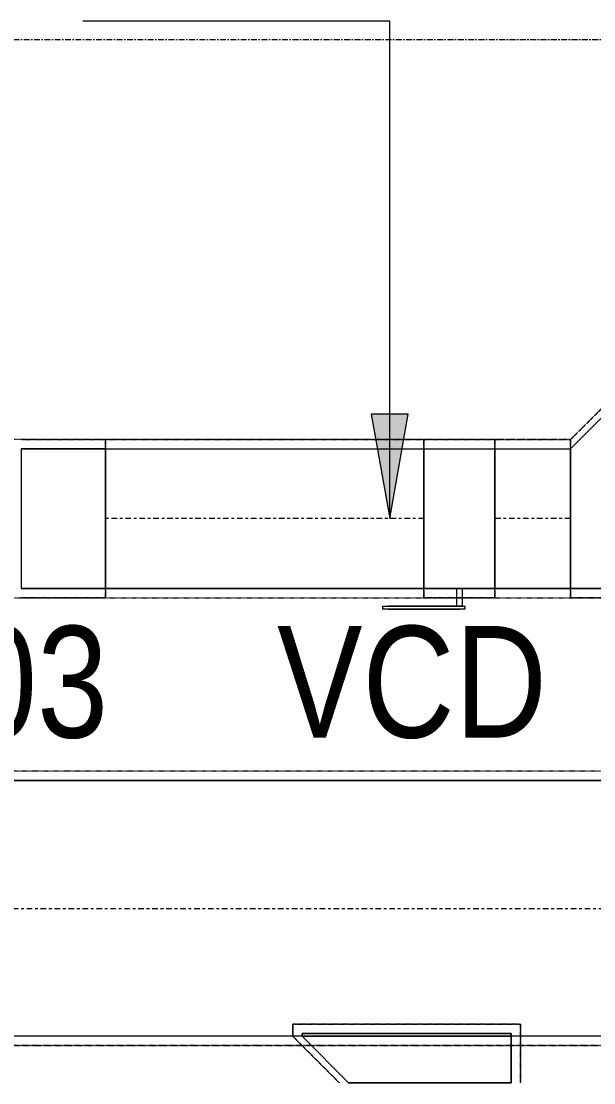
# Model space of a CAD drawing. Header units: inches. Extents: x -83664 to 20107, y -47222 to 19398.
# Drawn here: x 531 to 1762, y -12008 to -9725 of the extents above; entities that cross this region are included whole.
import ezdxf

# ---------------------------------------------------------------- set-up
doc = ezdxf.new("R2010")
doc.units = ezdxf.units.IN
doc.header["$MEASUREMENT"] = 0
for name, pattern in [('Center', [29.999999, 12, -6, 6, -6]), ('Grid Line', [22.225, 12.7, -3.175, 3.175, -3.175]), ('Hidden 0_50', [1.0584, 0.5292, -0.5292])]:
    doc.linetypes.add(name, pattern=pattern)
for name, color, linetype, lineweight in [('G-ANNO-TEXT', 7, 'Continuous', 9), ('M-HVAC-DUCT-CNTR', 7, 'Center', 9), ('M-HVAC-DUCT-IDEN', 7, 'Continuous', 18), ('S-GRID', 7, 'Continuous', 9)]:
    doc.layers.add(name, color=color, linetype=linetype, lineweight=lineweight)
doc.layers.add('M-HVAC-DUCT', color=7, linetype='Continuous', lineweight=9, true_color=0xffe97f)
doc.styles.add('Arial Narrow_21', font='ARIALN.TTF', dxfattribs={"height": 240})

# ---------------------------------------------------------------- blocks, each defined once
blk = doc.blocks.new('M_Rectangular Tap - Beveled - Standard-7236617-FIRST FLOOR AC CONDITIONING LAYOUT - PART A')
at = {"layer": 'M-HVAC-DUCT', "color": 6, "true_color": 0xff00ff}
for p, q in [((0, 250), (-6.096, 250)), ((-6.096, -150), (-6.096, 250)), ((-6.096, 250), (-6.096, -150)), ((-6.096, 250), (0, 250)), ((100, 150), (0, 250)), ((100, 150), (0, 250)), ((100, 150), (100, -150)), ((100, -150), (100, 150)), ((-6.096, -150), (100, -150)), ((100, -150), (-6.096, -150))]:
    blk.add_line(p, q, dxfattribs=at)
blk = doc.blocks.new('M_Rectangular to Round Transition - Angle - 45 Degree-8295592-FIRST FLOOR AC CONDITIONING LAYOUT - PART A')
at = {"layer": 'M-HVAC-DUCT', "color": 6, "true_color": 0xff00ff}
for p, q in [((0, 150), (181.1, 150)), ((181.1, 150), (0, 150)), ((0, 150), (0, -150)), ((0, -150), (0, 150)), ((181.1, 0), (181.1, 150)), ((181.1, 0), (181.1, 150)), ((181.1, -150), (181.1, 0)), ((181.1, -150), (181.1, 0)), ((0, -150), (181.1, -150)), ((181.1, -150), (0, -150))]:
    blk.add_line(p, q, dxfattribs=at)
blk = doc.blocks.new('TEMW-ME-DMP-Volume Control Damper - Standard-7399619-FIRST FLOOR AC CONDITIONING LAYOUT - PART A')
at = {"layer": 'M-HVAC-DUCT', "color": 6, "true_color": 0xff00ff}
for p, q in [((-165.1, 188.1), (-165.1, 194.4)), ((-152.4, 194.4), (-165.1, 194.4)), ((-165.1, 188.1), (-152.4, 188.1)), ((0, 194.4), (-152.4, 194.4)), ((-152.4, 194.4), (0, 194.4)), ((0, 188.1), (-152.4, 188.1)), ((-152.4, 188.1), (0, 188.1)), ((-6.3, 150), (-6.3, 188.1)), ((6.4, 188.1), (-6.3, 188.1)), ((6.4, 188.1), (-6.3, 188.1)), ((12.7, 194.4), (0, 194.4)), ((0, 188.1), (12.7, 188.1)), ((6.4, 188.1), (6.4, 150)), ((12.7, 194.4), (12.7, 188.1)), ((-76.2, 150), (-76.2, -150)), ((-76.2, -150), (-76.2, 150)), ((76.2, 150), (-76.2, 150)), ((-76.2, 150), (76.2, 150)), ((-76.2, 150), (76.2, 150)), ((-6.3, 150), (6.4, 150)), ((-6.3, 150), (6.4, 150)), ((76.2, 150), (76.2, -150)), ((76.2, -150), (76.2, 150)), ((-76.2, -150), (76.2, -150)), ((-76.2, -150), (76.2, -150)), ((-76.2, -150), (76.2, -150))]:
    blk.add_line(p, q, dxfattribs=at)
blk = doc.blocks.new('M_Rec Tap - Beveled - Standard-9404345-FIRST FLOOR AC CONDITIONING LAYOUT - PART A')
at = {"layer": 'M-HVAC-DUCT', "color": 30, "true_color": 0xff7f00}
for p, q in [((0, 275), (-6.1, 275)), ((-6.1, -175), (-6.1, 275)), ((-6.1, 275), (-6.1, -175)), ((-6.1, 275), (0, 275)), ((100, 175), (0, 275)), ((100, 175), (0, 275)), ((100, 175), (100, -175)), ((100, -175), (100, 175)), ((-6.1, -175), (100, -175)), ((100, -175), (-6.1, -175))]:
    blk.add_line(p, q, dxfattribs=at)
blk = doc.blocks.new('TEMW-SMBZ-HO-BM-HVAC-00002_rvt-1-FIRST FLOOR AC CONDITIONING LAYOUT - PART A')
at = {"layer": 'M-HVAC-DUCT', "color": 6, "linetype": 'Hidden 0_50', "true_color": 0xff00ff}
for p, q in [((153168.4, 87747.5), (153268.4, 87847.5)), ((153268.4, 87847.5), (153168.4, 87747.5)), ((151987.4, 87747.5), (151960.3, 87747.5)), ((152168.4, 87747.5), (151987.4, 87747.5)), ((151987.4, 87747.5), (152168.4, 87747.5)), ((152168.4, 87747.5), (152168.4, 87407.5)), ((152168.4, 87407.5), (152168.4, 87747.5)), ((152853.4, 87747.5), (152168.4, 87747.5)), ((152168.4, 87747.5), (152853.4, 87747.5)), ((152168.4, 87747.5), (152168.4, 87407.5)), ((152168.4, 87407.5), (152168.4, 87747.5)), ((152853.4, 87747.5), (152853.4, 87407.5)), ((152853.4, 87407.5), (152853.4, 87747.5)), ((153005.8, 87747.5), (152853.4, 87747.5)), ((152853.4, 87747.5), (152853.4, 87407.5)), ((152853.4, 87407.5), (152853.4, 87747.5)), ((152853.4, 87747.5), (153005.8, 87747.5)), ((153005.8, 87407.5), (153005.8, 87747.5)), ((153005.8, 87747.5), (153005.8, 87407.5)), ((153005.8, 87747.5), (153005.8, 87407.5)), ((153005.8, 87407.5), (153005.8, 87747.5)), ((153168.4, 87747.5), (153005.8, 87747.5)), ((153005.8, 87747.5), (153168.4, 87747.5)), ((153168.4, 87407.5), (153168.4, 87747.5)), ((153168.4, 87747.5), (153168.4, 87407.5)), ((153168.4, 87747.5), (153168.4, 87407.5)), ((153168.4, 87407.5), (153168.4, 87747.5)), ((151960.3, 87407.5), (151987.4, 87407.5)), ((152168.4, 87407.5), (151987.4, 87407.5)), ((151987.4, 87407.5), (152168.4, 87407.5)), ((152168.4, 87407.5), (152853.4, 87407.5)), ((152168.4, 87407.5), (152853.4, 87407.5)), ((152853.4, 87407.5), (153005.8, 87407.5)), ((153005.8, 87407.5), (152853.4, 87407.5)), ((153005.8, 87407.5), (153168.4, 87407.5)), ((153005.8, 87407.5), (153168.4, 87407.5)), ((153294.5, 87407.5), (153168.4, 87407.5)), ((153168.4, 87407.5), (153294.5, 87407.5))]:
    blk.add_line(p, q, dxfattribs=at)
at = {"layer": 'M-HVAC-DUCT', "color": 6, "true_color": 0xff00ff}
for p, q in [((152168.4, 87427.5), (152168.4, 87727.5)), ((152168.4, 87727.5), (152168.4, 87427.5)), ((152168.4, 87727.5), (152853.4, 87727.5)), ((152168.4, 87727.5), (152853.4, 87727.5)), ((152853.4, 87427.5), (152853.4, 87727.5)), ((152853.4, 87727.5), (152853.4, 87427.5)), ((153005.8, 87427.5), (153005.8, 87727.5)), ((153005.8, 87727.5), (153005.8, 87427.5)), ((153005.8, 87727.5), (153168.4, 87727.5)), ((153005.8, 87727.5), (153168.4, 87727.5)), ((153168.4, 87427.5), (153168.4, 87727.5)), ((153168.4, 87727.5), (153168.4, 87427.5)), ((152853.4, 87427.5), (152168.4, 87427.5)), ((152168.4, 87427.5), (152853.4, 87427.5)), ((153168.4, 87427.5), (153005.8, 87427.5)), ((153005.8, 87427.5), (153168.4, 87427.5))]:
    blk.add_line(p, q, dxfattribs=at)
at = {"layer": 'M-HVAC-DUCT', "color": 30, "linetype": 'Hidden 0_50', "true_color": 0xff7f00}
for p, q in [((153605.4, 87034), (150889.1, 87034)), ((153605.4, 87034), (150889.1, 87034)), ((152571.2, 86464), (152571.2, 86490.1)), ((152571.2, 86490.1), (153061.2, 86490.1)), ((153061.2, 86490.1), (152571.2, 86490.1)), ((152571.2, 86490.1), (152571.2, 86464)), ((153061.2, 86490.1), (153061.2, 86364)), ((153061.2, 86364), (153061.2, 86490.1)), ((152671.2, 86364), (152571.2, 86464)), ((152571.2, 86464), (152671.2, 86364)), ((150889.1, 86444), (153605.4, 86444)), ((153605.4, 86444), (150889.1, 86444))]:
    blk.add_line(p, q, dxfattribs=at)
at = {"layer": 'M-HVAC-DUCT', "color": 30, "true_color": 0xff7f00}
for p, q in [((150889.1, 87014), (153605.4, 87014)), ((153605.4, 87014), (150889.1, 87014)), ((153605.4, 86464), (150889.1, 86464)), ((153605.4, 86464), (150889.1, 86464)), ((152591.2, 86464), (152591.2, 86470.1)), ((152591.2, 86470.1), (153041.2, 86470.1)), ((153041.2, 86470.1), (152591.2, 86470.1)), ((152591.2, 86470.1), (152591.2, 86464)), ((152591.2, 86464), (153041.2, 86464)), ((152591.2, 86464), (153041.2, 86464)), ((153041.2, 86470.1), (153041.2, 86464)), ((153041.2, 86464), (153041.2, 86470.1))]:
    blk.add_line(p, q, dxfattribs=at)
at = {"layer": 'M-HVAC-DUCT-CNTR', "color": 6, "true_color": 0xff00ff}
for p, q in [((152853.4, 87577.5), (152168.4, 87577.5)), ((153168.4, 87577.5), (153005.8, 87577.5))]:
    blk.add_line(p, q, dxfattribs=at)
at = {"layer": 'M-HVAC-DUCT-CNTR', "color": 30, "true_color": 0xff7f00}
blk.add_line((150889.1, 86739), (153605.4, 86739), dxfattribs=at)
at = {"layer": 'M-HVAC-DUCT', "color": 6, "linetype": 'Hidden 0_50', "lineweight": 9, "true_color": 0xff00ff, "extrusion": (0, 0, -1)}
blk.add_blockref('M_Rectangular Tap - Beveled - Standard-7236617-FIRST FLOOR AC CONDITIONING LAYOUT - PART A', (-153268.4, 87577.5), dxfattribs=at)
at = {"layer": 'M-HVAC-DUCT', "color": 6, "linetype": 'Hidden 0_50', "lineweight": 9, "true_color": 0xff00ff, "rotation": 180}
blk.add_blockref('M_Rectangular to Round Transition - Angle - 45 Degree-8295592-FIRST FLOOR AC CONDITIONING LAYOUT - PART A', (152168.4, 87577.5), dxfattribs=at)
at = {"layer": 'M-HVAC-DUCT', "color": 6, "linetype": 'Hidden 0_50', "lineweight": 9, "true_color": 0xff00ff, "extrusion": (0, 0, -1)}
for name, p, rotation in [('TEMW-ME-DMP-Volume Control Damper - Standard-7399619-FIRST FLOOR AC CONDITIONING LAYOUT - PART A', (-152929.6, 87577.5), 180), ('M_Rec Tap - Beveled - Standard-9404345-FIRST FLOOR AC CONDITIONING LAYOUT - PART A', (-152866.2, 86464), 270)]:
    blk.add_blockref(name, p, dxfattribs=dict(at, rotation=rotation))
blk = doc.blocks.new('TEMW-SMBZ-HO-BM-HVAC-00002_rvt-2-FIRST FLOOR AC CONDITIONING LAYOUT - PART A')
at = {"layer": 'M-HVAC-DUCT', "color": 6, "linetype": 'Hidden 0_50', "true_color": 0xff00ff}
for p, q in [((153168.4, 87747.5), (153268.4, 87847.5)), ((153268.4, 87847.5), (153168.4, 87747.5)), ((151987.4, 87747.5), (151960.3, 87747.5)), ((152168.4, 87747.5), (151987.4, 87747.5)), ((151987.4, 87747.5), (152168.4, 87747.5)), ((152168.4, 87747.5), (152168.4, 87407.5)), ((152168.4, 87407.5), (152168.4, 87747.5)), ((152853.4, 87747.5), (152168.4, 87747.5)), ((152168.4, 87747.5), (152853.4, 87747.5)), ((152168.4, 87747.5), (152168.4, 87407.5)), ((152168.4, 87407.5), (152168.4, 87747.5)), ((152853.4, 87747.5), (152853.4, 87407.5)), ((152853.4, 87407.5), (152853.4, 87747.5)), ((153005.8, 87747.5), (152853.4, 87747.5)), ((152853.4, 87747.5), (152853.4, 87407.5)), ((152853.4, 87407.5), (152853.4, 87747.5)), ((152853.4, 87747.5), (153005.8, 87747.5)), ((153005.8, 87407.5), (153005.8, 87747.5)), ((153005.8, 87747.5), (153005.8, 87407.5)), ((153005.8, 87747.5), (153005.8, 87407.5)), ((153005.8, 87407.5), (153005.8, 87747.5)), ((153168.4, 87747.5), (153005.8, 87747.5)), ((153005.8, 87747.5), (153168.4, 87747.5)), ((153168.4, 87407.5), (153168.4, 87747.5)), ((153168.4, 87747.5), (153168.4, 87407.5)), ((153168.4, 87747.5), (153168.4, 87407.5)), ((153168.4, 87407.5), (153168.4, 87747.5)), ((151960.3, 87407.5), (151987.4, 87407.5)), ((152168.4, 87407.5), (151987.4, 87407.5)), ((151987.4, 87407.5), (152168.4, 87407.5)), ((152168.4, 87407.5), (152853.4, 87407.5)), ((152168.4, 87407.5), (152853.4, 87407.5)), ((152853.4, 87407.5), (153005.8, 87407.5)), ((153005.8, 87407.5), (152853.4, 87407.5)), ((153005.8, 87407.5), (153168.4, 87407.5)), ((153005.8, 87407.5), (153168.4, 87407.5)), ((153294.5, 87407.5), (153168.4, 87407.5)), ((153168.4, 87407.5), (153294.5, 87407.5))]:
    blk.add_line(p, q, dxfattribs=at)
at = {"layer": 'M-HVAC-DUCT', "color": 6, "true_color": 0xff00ff}
for p, q in [((152168.4, 87427.5), (152168.4, 87727.5)), ((152168.4, 87727.5), (152168.4, 87427.5)), ((152168.4, 87727.5), (152853.4, 87727.5)), ((152168.4, 87727.5), (152853.4, 87727.5)), ((152853.4, 87427.5), (152853.4, 87727.5)), ((152853.4, 87727.5), (152853.4, 87427.5)), ((153005.8, 87427.5), (153005.8, 87727.5)), ((153005.8, 87727.5), (153005.8, 87427.5)), ((153005.8, 87727.5), (153168.4, 87727.5)), ((153005.8, 87727.5), (153168.4, 87727.5)), ((153168.4, 87427.5), (153168.4, 87727.5)), ((153168.4, 87727.5), (153168.4, 87427.5)), ((152853.4, 87427.5), (152168.4, 87427.5)), ((152168.4, 87427.5), (152853.4, 87427.5)), ((153168.4, 87427.5), (153005.8, 87427.5)), ((153005.8, 87427.5), (153168.4, 87427.5))]:
    blk.add_line(p, q, dxfattribs=at)
at = {"layer": 'M-HVAC-DUCT', "color": 30, "linetype": 'Hidden 0_50', "true_color": 0xff7f00}
for p, q in [((153605.4, 87034), (150889.1, 87034)), ((153605.4, 87034), (150889.1, 87034)), ((152571.2, 86464), (152571.2, 86490.1)), ((152571.2, 86490.1), (153061.2, 86490.1)), ((153061.2, 86490.1), (152571.2, 86490.1)), ((152571.2, 86490.1), (152571.2, 86464)), ((153061.2, 86490.1), (153061.2, 86364)), ((153061.2, 86364), (153061.2, 86490.1)), ((152671.2, 86364), (152571.2, 86464)), ((152571.2, 86464), (152671.2, 86364)), ((150889.1, 86444), (153605.4, 86444)), ((153605.4, 86444), (150889.1, 86444))]:
    blk.add_line(p, q, dxfattribs=at)
at = {"layer": 'M-HVAC-DUCT', "color": 30, "true_color": 0xff7f00}
for p, q in [((150889.1, 87014), (153605.4, 87014)), ((153605.4, 87014), (150889.1, 87014)), ((153605.4, 86464), (150889.1, 86464)), ((153605.4, 86464), (150889.1, 86464)), ((152591.2, 86464), (152591.2, 86470.1)), ((152591.2, 86470.1), (153041.2, 86470.1)), ((153041.2, 86470.1), (152591.2, 86470.1)), ((152591.2, 86470.1), (152591.2, 86464)), ((152591.2, 86464), (153041.2, 86464)), ((152591.2, 86464), (153041.2, 86464)), ((153041.2, 86470.1), (153041.2, 86464)), ((153041.2, 86464), (153041.2, 86470.1))]:
    blk.add_line(p, q, dxfattribs=at)
at = {"layer": 'M-HVAC-DUCT-CNTR', "color": 6, "true_color": 0xff00ff}
for p, q in [((152853.4, 87577.5), (152168.4, 87577.5)), ((153168.4, 87577.5), (153005.8, 87577.5))]:
    blk.add_line(p, q, dxfattribs=at)
at = {"layer": 'M-HVAC-DUCT-CNTR', "color": 30, "true_color": 0xff7f00}
blk.add_line((150889.1, 86739), (153605.4, 86739), dxfattribs=at)
at = {"layer": 'M-HVAC-DUCT', "color": 6, "linetype": 'Hidden 0_50', "lineweight": 9, "true_color": 0xff00ff, "extrusion": (0, 0, -1)}
blk.add_blockref('M_Rectangular Tap - Beveled - Standard-7236617-FIRST FLOOR AC CONDITIONING LAYOUT - PART A', (-153268.4, 87577.5), dxfattribs=at)
at = {"layer": 'M-HVAC-DUCT', "color": 6, "linetype": 'Hidden 0_50', "lineweight": 9, "true_color": 0xff00ff, "rotation": 180}
blk.add_blockref('M_Rectangular to Round Transition - Angle - 45 Degree-8295592-FIRST FLOOR AC CONDITIONING LAYOUT - PART A', (152168.4, 87577.5), dxfattribs=at)
at = {"layer": 'M-HVAC-DUCT', "color": 6, "linetype": 'Hidden 0_50', "lineweight": 9, "true_color": 0xff00ff, "extrusion": (0, 0, -1)}
for name, p, rotation in [('TEMW-ME-DMP-Volume Control Damper - Standard-7399619-FIRST FLOOR AC CONDITIONING LAYOUT - PART A', (-152929.6, 87577.5), 180), ('M_Rec Tap - Beveled - Standard-9404345-FIRST FLOOR AC CONDITIONING LAYOUT - PART A', (-152866.2, 86464), 270)]:
    blk.add_blockref(name, p, dxfattribs=dict(at, rotation=rotation))

msp = doc.modelspace()

# ---------------------------------------------------------------- hatches: boundary and pattern name
at = {"layer": 'M-HVAC-DUCT-IDEN', "lineweight": 9}
msp.add_hatch(color=256, dxfattribs=at).paths.add_polyline_path([(1323.1, -10794.7), (1362.8, -10569.7), (1283.5, -10569.7)])

# ---------------------------------------------------------------- linework, layer by layer
for p, q in [((1323.1, -9724.6), (663.4, -9724.6)), ((1323.1, -10794.7), (1323.1, -9724.6)), ((1362.8, -10569.7), (1283.5, -10569.7)), ((1283.5, -10569.7), (1323.1, -10794.7)), ((1323.1, -10794.7), (1362.8, -10569.7))]:
    msp.add_line(p, q, dxfattribs=at)
at = {"layer": 'S-GRID', "color": 254, "linetype": 'Grid Line', "true_color": 0xdcdcdc}
msp.add_line((20106.7, -9764.5), (-81517, -9764.5), dxfattribs=at)

# ---------------------------------------------------------------- block references
at = {"lineweight": 5}
for name in ['TEMW-SMBZ-HO-BM-HVAC-00002_rvt-1-FIRST FLOOR AC CONDITIONING LAYOUT - PART A', 'TEMW-SMBZ-HO-BM-HVAC-00002_rvt-2-FIRST FLOOR AC CONDITIONING LAYOUT - PART A']:
    msp.add_blockref(name, (-151456.7, -98372.2), dxfattribs=at)

# ---------------------------------------------------------------- texts
at = {"layer": 'G-ANNO-TEXT', "char_height": 240, "attachment_point": 1, "style": 'Arial Narrow_21'}
for s, insert, width in [('RD-03', (-76.4, -11025.6), 1010.126), ('VCD', (1081, -11025.6), 733.544)]:
    msp.add_mtext(s, dxfattribs=dict(at, insert=insert, width=width))

doc.saveas('drawing.dxf')
